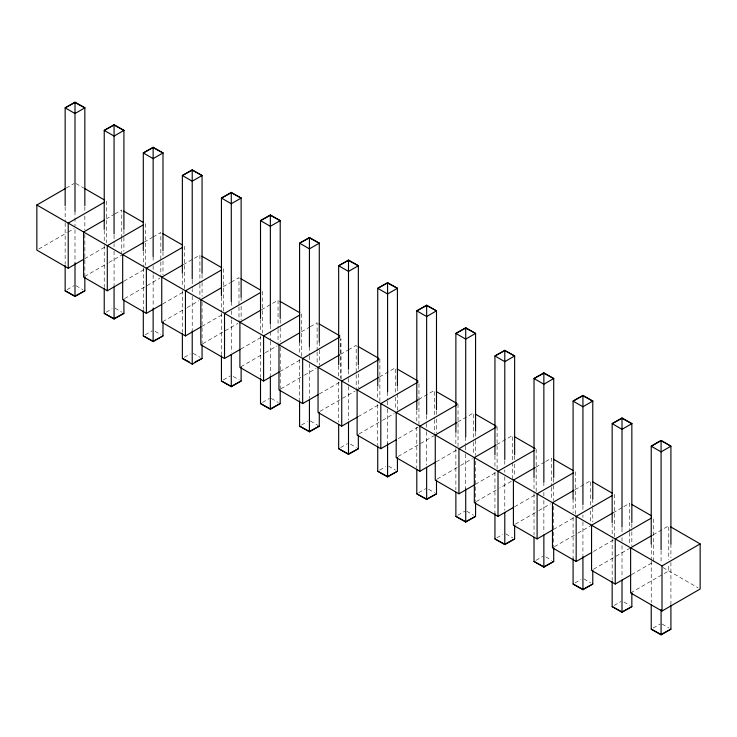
<?xml version="1.0" encoding="UTF-8"?>
<svg xmlns="http://www.w3.org/2000/svg" width="737" height="737" viewBox="0 0 737 737"><rect width="100%" height="100%" fill="white"/><g stroke="black" fill="none" stroke-linecap="round" stroke-linejoin="round"><path stroke-width="0.55" stroke-dasharray="3.69 2.76" d="M66.192 188.055L74.022 183.541M38.803 248.986L67.178 232.606M68.154 232.044L74.022 228.654M106.11 219.009L114.069 214.412M114.917 213.923L121.762 209.971L121.762 237.047M84.608 258.779L105.4 246.775M84.589 276.55L108.072 262.998M109.048 262.427L121.762 255.085M144.203 242.132L152.181 237.526M153.01 237.047L160.832 232.533L160.832 260.732M67.122 289.659L74.013 285.68M123.936 281.193L145.447 268.765M124.645 298.54L146.166 286.122M147.142 285.551L159.855 278.208M183.273 264.694L199.902 255.085L199.902 283.284M106.192 312.212L112.098 308.803M162.748 303.893L183.55 291.889M162.739 321.664L186.212 308.112M187.189 307.55L198.926 300.77M223.329 286.684L230.322 282.639M231.151 282.16L238.981 277.646L238.981 305.846M145.263 334.773L152.163 330.793M201.818 326.454L223.597 313.879M202.786 343.663L237.996 323.331M261.423 309.807L278.052 300.208L278.052 328.398M184.342 357.325L190.247 353.917M240.888 349.016L262.667 336.44M240.879 366.777L264.353 353.226M265.329 352.664L277.075 345.883M301.47 331.797L309.429 327.2M310.277 326.712L317.122 322.76L317.122 350.959M223.412 379.887L230.303 375.907M279.959 371.568L300.76 359.564M280.926 388.777L303.423 375.787M304.409 375.225L316.145 368.445M340.54 354.359L347.698 350.222M348.371 349.835L356.192 345.321L356.192 373.521M262.483 402.448L269.373 398.468M319.287 393.982L340.807 381.554M320.005 411.329L341.517 398.91M342.502 398.339L355.216 391.006M379.619 376.911L395.262 367.883L395.262 392.692M301.553 425L307.458 421.592M358.108 416.691L378.901 404.677M359.076 433.89L381.573 420.901M382.549 420.339L394.286 413.558M418.69 399.472L434.342 390.435L434.342 418.634M340.623 447.562L347.514 443.582M398.164 438.672L418.957 426.668M398.146 456.452L434.342 435.549M457.76 422.034L473.412 412.996L473.412 441.196M379.702 470.123L385.608 466.705M436.249 461.804L457.051 449.791M437.216 479.004L459.713 466.014M460.689 465.452L472.435 458.672M496.83 444.586L512.482 435.549L512.482 480.671L499.769 488.014M418.773 492.675L425.664 488.695M475.319 484.356L497.097 471.791M476.286 501.565L498.783 488.576M535.9 467.147L544.827 461.998M545.684 461.5L551.552 458.11L551.552 486.309M457.843 515.237L464.734 511.257M514.647 506.77L535.191 494.914M515.356 524.127L537.863 511.137M538.839 510.566L550.576 503.795M574.971 489.7L590.623 480.671L590.623 505.481M496.913 537.789L502.818 534.38M553.469 529.479L574.261 517.466M554.436 546.679L576.933 533.689M577.909 533.127L590.623 525.785L590.623 509.995M613.064 512.823L622.968 507.111M623.824 506.614L629.702 503.224L629.702 531.423M535.983 560.35L542.874 556.371M593.525 551.46L613.341 540.028M593.506 569.24L615.027 556.813M616.003 556.251L629.702 548.346M653.12 534.822L668.772 525.785L668.772 559.623M575.063 582.912L580.968 579.494M631.609 574.593L653.387 562.018L653.387 516.904M630.623 592.926L668.772 570.899L668.772 564.137M614.133 605.464L621.024 601.484M653.203 628.025L660.094 624.046M75.975 183.541L83.825 188.073M663.005 567.573L698.188 587.886M75.985 285.68L82.876 289.659M115.055 308.232L121.946 312.212M155.111 331.364L161.016 334.773M193.195 353.355L200.086 357.325M233.251 376.478L239.166 379.887M271.345 398.468L278.236 402.448M310.415 421.02L318.292 425.571M350.471 444.153L356.376 447.562M388.556 466.143L395.447 470.123M428.612 489.267L434.526 492.675M466.705 511.257L473.596 515.237M505.775 533.818L512.666 537.789M545.831 556.942L551.737 560.35M583.916 578.932L590.807 582.912M623.972 602.055L629.886 605.464M662.066 624.046L668.956 628.025M670.919 544.017L670.919 557.817M670.919 562.423L670.919 603.852M661.08 550.852L661.08 563.639M651.232 544.017L651.232 560.12M651.232 561.272L651.232 602.7M631.849 523.758L631.849 530.658M631.849 531.81L631.849 545.62M629.702 532.556L629.702 544.956M622.01 528.291L622.01 533.035M622.01 537.494L622.01 541.087M622.01 545.546L622.01 577.909M614.317 494.343L614.317 538.323M612.161 523.758L612.161 537.568M612.161 538.719L612.161 580.139M592.778 498.894L592.778 506.955M592.778 508.106L592.778 521.907M582.93 505.729L582.93 510.474M582.93 514.933L582.93 517.374M582.93 521.842L582.93 555.348M575.247 471.791L575.247 515.78M573.091 498.894L573.091 512.703M573.091 517.31L573.091 558.729M553.708 478.645L553.708 484.393M553.708 485.545L553.708 500.506M553.708 506.255L553.708 546.532M551.552 487.433L551.552 499.843M543.86 482.164L543.86 487.912M543.86 492.38L543.86 495.973M543.86 500.432L543.86 532.787M536.168 449.229L536.168 494.343M534.021 478.645L534.021 492.445M534.021 493.597L534.021 535.025M514.638 456.083L514.638 459.538M514.638 464.135L514.638 476.793M504.79 460.616L504.79 465.36M504.79 469.819L504.79 472.26M504.79 476.728L504.79 510.234M497.097 426.668L497.097 470.657M494.942 456.083L494.942 467.59M494.942 472.196L494.942 513.615M475.568 432.37L475.568 439.28M475.568 440.431L475.568 455.383M475.568 461.141L475.568 501.409M473.412 442.32L473.412 454.729M465.72 437.05L465.72 445.102M465.72 446.253L465.72 453.154M465.72 454.167L465.72 488.824M458.027 404.116L458.027 449.229M455.871 433.522L455.871 447.331M455.871 448.483L455.871 489.902M436.488 410.97L436.488 414.415M436.488 419.021L436.488 432.831M434.342 419.758L434.342 433.301M426.649 415.502L426.649 422.541M426.649 423.554L426.649 430.601M426.649 431.606L426.649 465.121M418.957 383.774L418.957 400.725M418.957 401.601L418.957 425.544M416.801 410.97L416.801 422.476M416.801 427.073L416.801 468.502M397.418 387.257L397.418 410.269M395.262 397.206L395.262 409.615M387.579 391.927L387.579 399.988M387.579 401.14L387.579 408.04M387.579 409.053L387.579 443.573M379.887 359.002L379.887 401.858M377.731 387.257L377.731 399.915M377.731 404.521L377.731 444.789M358.348 365.847L358.348 369.301M358.348 373.908L358.348 387.717M356.192 374.645L356.192 389.311M348.5 370.389L348.5 377.427M348.5 378.44L348.5 385.479M348.5 386.492L348.5 419.998M341.102 379.113L340.844 338.642L340.807 355.612M340.807 356.745L340.807 378.173M338.661 365.847L338.661 377.353M338.661 381.959L338.661 422.237M319.278 342.143L319.278 349.043M319.278 350.195L319.278 365.156M317.122 352.093L317.122 364.493M309.429 346.814L309.429 354.865M309.429 356.017L309.429 362.926M309.429 363.94L309.429 398.459M301.737 313.879L301.737 356.745M299.581 342.143L299.581 354.801M299.581 359.398L299.581 399.675M280.207 319.582L280.207 326.491M280.207 327.643L280.207 341.443M280.207 347.201L280.207 388.62M278.052 329.531L278.052 344.197M270.359 325.266L270.359 340.365M270.359 341.378L270.359 374.884M262.667 291.327L262.667 333.06M260.511 319.582L260.511 331.088M260.511 335.694L260.511 377.114M241.128 297.029L241.128 301.626M241.128 306.233L241.128 320.042M238.981 306.97L238.981 321.636M231.289 301.7L231.289 307.311M231.289 310.903L231.289 318.817M231.289 319.969L231.289 352.323M223.597 268.765L223.597 312.755M221.441 297.029L221.441 311.981M221.441 313.133L221.441 354.561M202.058 274.468L202.058 281.368M202.058 282.52L202.058 296.329M202.058 302.087L202.058 343.506M199.902 284.418L199.902 299.075M192.219 280.152L192.219 288.342M192.219 289.355L192.219 291.797M192.219 296.265L192.219 329.771M184.526 246.204L184.526 290.194M182.371 274.468L182.371 285.974M182.371 290.581L182.371 332M162.988 251.907L162.988 256.513M162.988 261.119L162.988 274.919M160.832 261.856L160.832 276.522M153.139 256.587L153.139 262.197M153.139 265.79L153.139 273.703M153.139 274.855L153.139 307.209M145.447 223.652L145.447 265.384M143.3 251.907L143.3 266.868M143.3 268.019L143.3 309.439M123.917 230.506L123.917 236.255M123.917 237.406L123.917 251.216M121.762 238.171L121.762 252.837M114.069 235.039L114.069 243.228M114.069 244.242L114.069 246.683M114.069 251.142L114.069 285.799M106.377 201.09L106.377 242.823M104.23 230.506L104.23 244.306M104.23 245.458L104.23 286.886M84.847 206.793L84.847 211.399M84.847 215.996L84.847 229.806M84.847 234.412L84.847 275.831M74.999 211.326L74.999 225.835M74.999 229.741L74.999 263.109M65.151 206.793L65.151 221.754M65.151 222.906L65.151 264.325"/><path stroke-width="1.11" d="M670.919 544.017L670.919 446.207L661.08 440.523L651.232 446.207L651.232 544.017M84.847 205.641L84.847 107.842L74.999 102.157L65.151 107.842L65.151 205.641M123.917 229.354L123.917 130.394L114.069 124.71L104.23 130.394L104.23 229.354M83.88 259.194L68.228 268.231L36.85 250.119L36.85 204.997L65.215 188.626M162.988 250.764L162.988 152.955L153.139 147.271L143.3 152.955L143.3 250.764M104.424 202.224L68.228 223.118L68.228 268.231M104.396 219.995L83.613 231.998L83.613 277.112L107.298 290.793L122.95 281.755M202.058 273.316L202.058 175.517L192.219 169.832L182.371 175.517L182.371 273.316M143.494 224.776L107.298 245.679L107.298 290.793M143.475 242.556L122.683 254.56L122.683 299.673L146.377 313.345L161.753 304.464M241.128 297.029L241.128 198.069L231.289 192.385L221.441 198.069L221.441 295.878M65.151 265.477L65.151 290.793L74.999 296.477L84.847 290.793L84.847 276.983M182.564 247.337L146.377 268.231L146.377 313.345M182.546 265.108L161.753 277.112L161.753 322.235L185.448 335.906L201.1 326.869M280.207 318.43L280.207 220.63L270.359 214.946L260.511 220.63L260.511 318.43M104.23 288.038L104.23 313.354L114.069 319.038L123.917 313.354L123.917 299.544M221.644 269.899L185.448 290.793L185.448 335.906M221.616 287.67L200.833 299.673L200.833 344.787L224.518 358.468L240.17 349.43M319.278 342.143L319.278 243.182L309.429 237.498L299.581 243.182L299.581 342.143M143.3 310.59L143.3 335.906L153.139 341.59L162.988 335.906L162.988 322.097M260.714 292.451L224.518 313.345L224.518 358.468M260.686 310.231L239.903 322.226L239.903 367.348L263.588 381.02L279.24 371.992M358.348 364.704L358.348 265.744L348.5 260.06L338.661 265.744L338.661 364.704M182.371 333.152L182.371 358.468L192.219 364.152L202.058 358.468L202.058 344.658M299.784 315.012L263.588 335.906L263.588 381.02M299.756 332.783L278.973 344.787L278.973 389.901L302.658 403.581L318.31 394.544M397.418 386.105L397.418 288.305L387.579 282.621L377.731 288.305L377.731 386.105M221.441 355.713L221.441 381.02L231.289 386.704L241.128 381.02L241.128 367.219M339.831 337.002L302.658 358.468L302.658 403.581M339.564 354.921L318.043 367.348L318.043 412.462L341.738 426.143L357.381 417.105M436.488 409.818L436.488 310.857L426.649 305.173L416.801 310.857L416.801 409.818M260.511 378.265L260.511 403.581L270.359 409.265L280.207 403.581L280.207 389.772M378.901 359.564L341.738 381.02L341.738 426.143M378.892 377.335L357.113 389.901L357.113 435.023L380.808 448.695L396.46 439.657M475.568 431.228L475.568 333.419L465.72 327.735L455.871 333.419L455.871 432.37M299.581 400.827L299.581 426.143L309.429 431.827L319.278 426.143L319.278 412.333M417.98 382.116L380.808 403.581L380.808 448.695M417.962 399.887L396.193 412.462L396.193 457.576L419.878 471.256L435.53 462.219M514.638 454.932L514.638 355.98L504.79 350.296L494.942 355.98L494.942 454.932M338.661 424.53L338.661 448.695L348.5 454.379L358.348 448.695L358.348 434.885M457.051 404.677L419.878 426.143L419.878 471.256M457.041 422.448L435.263 435.023L435.263 480.137L458.948 493.808L474.6 484.78M553.708 477.493L553.708 378.532L543.86 372.848L534.021 378.532L534.021 477.493M377.731 445.94L377.731 471.256L387.579 476.94L397.418 471.256L397.418 457.447M496.121 427.239L458.948 448.695L458.948 493.808M496.112 445.001L474.333 457.576L474.333 502.698L498.019 516.37L513.671 507.332M592.778 498.894L592.778 401.094L582.93 395.41L573.091 401.094L573.091 498.894M416.801 469.653L416.801 493.818L426.649 499.502L436.488 493.818L436.488 480.008M534.214 450.362L498.019 471.256L498.019 516.37M535.182 467.562L513.403 480.137L513.403 525.251L537.098 538.931L552.741 529.894M631.849 522.607L631.849 423.646L622.01 417.962L612.161 423.646L612.161 522.607M455.871 492.205L455.871 516.37L465.72 522.054L475.568 516.37L475.568 502.56M573.285 472.914L537.098 493.808L537.098 538.931M573.994 490.271L552.474 502.689L552.474 547.812L576.168 561.483L591.82 552.455M661.08 440.523L651.232 446.207L661.08 451.892L670.919 446.207L661.08 440.486L661.08 549.701M494.942 513.615L494.942 538.931L504.79 544.615L514.638 538.931L514.638 525.122M612.355 495.476L576.168 516.37L576.168 561.483M613.064 512.823L591.553 525.251L591.553 570.364L615.238 584.045L630.89 575.007M534.021 537.328L534.021 561.483L543.86 567.168L553.708 561.483L553.708 547.683M651.434 518.028L615.238 538.931L615.238 584.045M652.144 535.384L630.623 547.812L630.623 592.926L662.001 611.047L700.15 589.02L700.15 543.906L670.734 526.918M573.091 558.729L573.091 584.045L582.93 589.729L592.778 584.045L592.778 570.235M36.85 204.997L662.001 565.924L700.15 543.906M612.161 581.29L612.161 606.606L622.01 612.29L631.849 606.606L631.849 592.797M651.232 604.994L651.232 629.158L661.08 634.843L670.919 629.158L670.919 604.994M162.988 335.906L153.139 341.268L143.3 335.906M75.985 295.583L84.847 290.793M241.128 381.02L231.289 386.354L221.441 381.02M270.359 408.906L280.207 403.581M319.278 426.143L309.429 431.467L299.581 426.143M358.348 448.695L348.5 454.029L338.661 448.695M397.418 471.256L387.579 476.581L377.731 471.256M436.488 493.818L426.649 499.142L416.801 493.818M475.568 516.37L465.72 521.704L455.871 516.37M514.638 538.931L504.79 544.256L494.942 538.931M553.708 561.483L543.86 566.817L534.021 561.483M592.778 584.045L582.93 589.37L573.091 584.045M631.849 606.606L622.01 611.931L612.161 606.606M670.919 629.158L661.08 634.493L651.232 629.158M123.917 313.354L114.069 318.614L104.23 313.354M195.167 361.885L202.058 358.468M182.371 358.468L189.262 361.885M65.151 290.793L74.013 295.583M260.511 403.581L269.373 408.381M84.801 188.635L104.414 199.957M123.733 211.114L143.475 222.51M162.813 233.666L182.546 245.071M201.883 256.227L221.625 267.623M240.953 278.789L260.695 290.185M280.023 301.341L299.766 312.746M319.093 323.902L339.821 335.869M358.164 346.464L378.892 358.431M397.243 369.016L417.971 380.983M436.313 391.577L457.041 403.544M475.383 414.13L496.112 426.106M514.454 436.691L535.182 448.658M553.524 459.252L573.266 470.648M592.603 481.805L612.336 493.21M631.673 504.366L651.416 515.762M662.001 565.924L662.001 611.047M661.08 609.527L661.08 634.843M622.01 417.962L622.01 527.139M622.01 580.065L622.01 612.29M582.93 395.41L582.93 504.578M582.93 556.361L582.93 589.729M543.86 372.848L543.86 482.026M543.86 534.951L543.86 567.168M504.79 350.296L504.79 459.464M504.79 512.399L504.79 544.615M465.72 327.735L465.72 436.903M465.72 488.686L465.72 522.054M426.649 305.173L426.649 414.351M426.649 467.276L426.649 499.502M387.579 282.621L387.579 391.789M387.579 443.573L387.579 476.94M348.5 260.06L348.5 369.237M348.5 422.163L348.5 454.379M309.429 237.498L309.429 346.676M309.429 399.601L309.429 431.827M270.359 214.946L270.359 324.114M270.359 375.898L270.359 409.265M231.289 192.385L231.289 301.562M231.289 354.488L231.289 386.704M192.219 169.832L192.219 279.001M192.219 330.784L192.219 364.152M153.139 147.271L153.139 256.439M153.139 308.223L153.139 341.59M114.069 124.71L114.069 233.887M114.069 286.813L114.069 319.038M74.999 102.157L74.999 211.326M74.999 263.109L74.999 296.477M84.847 107.842L74.999 113.526L65.151 107.842L74.999 102.507L84.847 107.842M123.917 130.394L114.069 136.078L104.23 130.394L114.069 125.069L123.917 130.394M162.988 152.955L153.139 158.639L143.3 152.955L153.139 147.63L162.988 152.955M202.058 175.517L192.219 181.201L182.371 175.517L192.219 170.183L202.058 175.517M241.128 198.069L231.289 203.753L221.441 198.069L231.289 192.744L241.128 198.069M280.207 220.63L270.359 226.314L260.511 220.63L270.359 215.296L280.207 220.63M319.278 243.182L309.429 248.866L299.581 243.182L309.429 237.858L319.278 243.182M358.348 265.744L348.5 271.428L338.661 265.744L348.5 260.419L358.348 265.744M397.418 288.305L387.579 293.989L377.731 288.305L387.579 282.971L397.418 288.305M436.488 310.857L426.649 316.542L416.801 310.857L426.649 305.533L436.488 310.857M475.568 333.419L465.72 339.103L455.871 333.419L465.72 328.094L475.568 333.419M514.638 355.98L504.79 361.664L494.942 355.98L504.79 350.646L514.638 355.98M553.708 378.532L543.86 384.217L534.021 378.532L543.86 373.208L553.708 378.532M592.778 401.094L582.93 406.778L573.091 401.094L582.93 395.76L592.778 401.094M631.849 423.646L622.01 429.33L612.161 423.646L622.01 418.321L631.849 423.646"/></g></svg>
